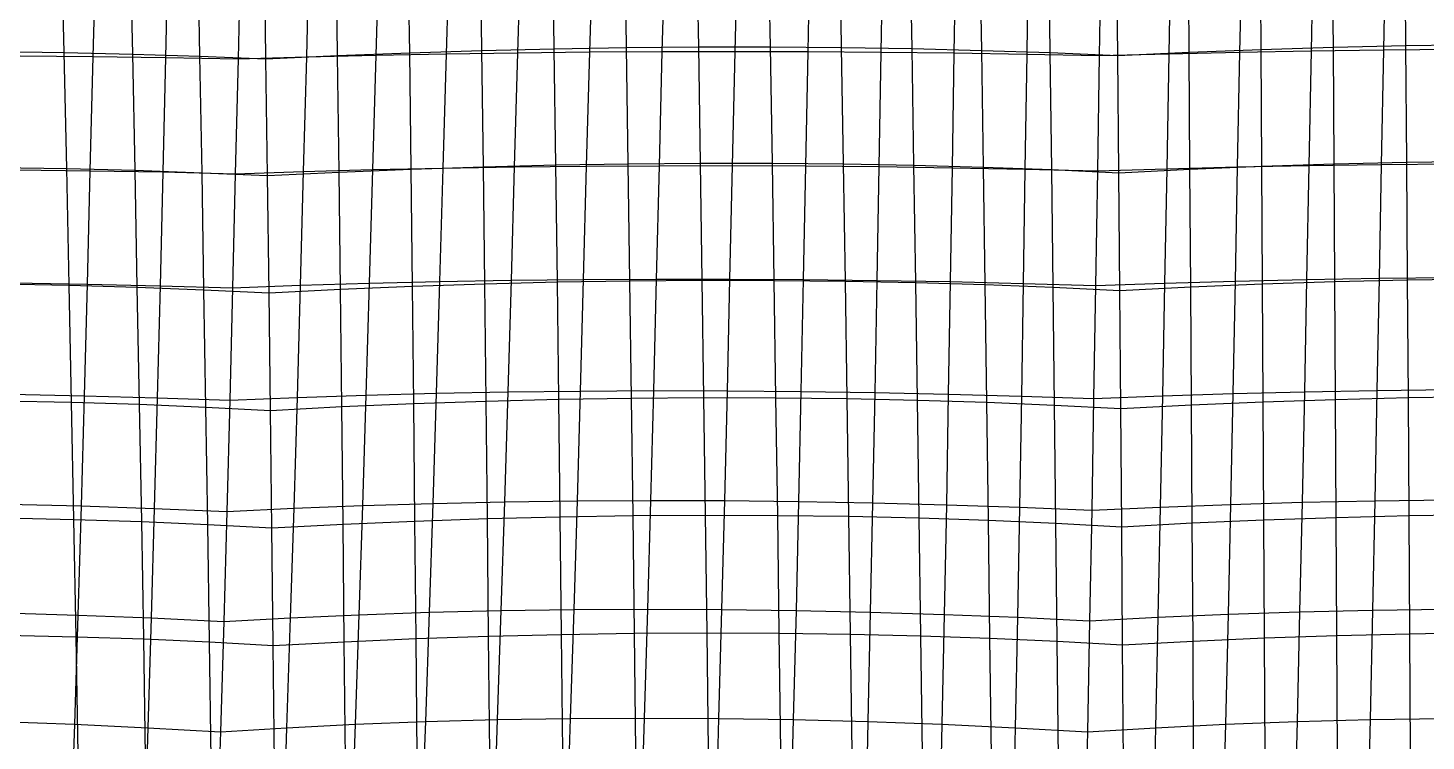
# Model space of a CAD drawing. Extents: x -429 to 429, y -1 to 209.
# Drawn here: x -79.73 to -40.07, y 168.53 to 188.74 of the extents above; entities that cross this region are included whole.
import ezdxf

# ---------------------------------------------------------------- set-up
doc = ezdxf.new("R2010")
doc.units = 0

msp = doc.modelspace()

# ---------------------------------------------------------------- linework, layer by layer
at = {"layer": 'default', "color": 3, "linetype": 'CONTINUOUS'}
for p, q in [((-78.704, 188.044, 10.807), (-78.777, 191.277, 10.147)), ((-76.762, 188, 10.162), (-76.83, 191.239, 9.529)), ((-74.853, 187.939, 9.429), (-74.911, 191.185, 8.829)), ((-70.948, 187.96, 8.897), (-70.989, 191.209, 8.294)), ((-68.904, 188.041, 9.091), (-68.946, 191.286, 8.452)), ((-66.854, 188.106, 9.19), (-66.897, 191.348, 8.524)), ((-64.8, 188.155, 9.195), (-64.846, 191.396, 8.509)), ((-62.749, 188.188, 9.105), (-62.798, 191.428, 8.407)), ((-60.704, 188.204, 8.92), (-60.756, 191.445, 8.218)), ((-58.669, 188.204, 8.64), (-58.725, 191.447, 7.942)), ((-56.65, 188.188, 8.268), (-56.706, 191.434, 7.581)), ((-54.651, 188.156, 7.802), (-54.705, 191.406, 7.135)), ((-52.676, 188.107, 7.244), (-52.726, 191.363, 6.604)), ((-50.729, 188.043, 6.596), (-50.771, 191.305, 5.99)), ((-48.815, 187.962, 5.858), (-48.844, 191.232, 5.293)), ((-48.815, 187.962, 5.858), (-48.844, 191.232, 5.293)), ((-46.791, 188.056, 6.239), (-46.816, 191.32, 5.631)), ((-44.751, 188.134, 6.527), (-44.774, 191.394, 5.883)), ((-42.7, 188.197, 6.719), (-42.723, 191.453, 6.048)), ((-40.641, 188.242, 6.817), (-40.666, 191.496, 6.126)), ((-72.98, 187.863, 8.608), (-73.024, 191.117, 8.048)), ((-72.98, 187.863, 8.608), (-73.024, 191.117, 8.048)), ((-80.674, 188.072, 11.361), (-78.704, 188.044, 10.807)), ((-78.704, 188.044, 10.807), (-76.762, 188, 10.162)), ((-78.632, 184.757, 11.464), (-78.704, 188.044, 10.807)), ((-70.948, 187.96, 8.897), (-68.904, 188.041, 9.091)), ((-68.904, 188.041, 9.091), (-66.854, 188.106, 9.19)), ((-68.864, 184.742, 9.729), (-68.904, 188.041, 9.091)), ((-66.854, 188.106, 9.19), (-64.8, 188.155, 9.195)), ((-66.812, 184.809, 9.855), (-66.854, 188.106, 9.19)), ((-64.8, 188.155, 9.195), (-62.749, 188.188, 9.105)), ((-64.756, 184.86, 9.878), (-64.8, 188.155, 9.195)), ((-62.749, 188.188, 9.105), (-60.704, 188.204, 8.92)), ((-62.701, 184.893, 9.799), (-62.749, 188.188, 9.105)), ((-60.704, 188.204, 8.92), (-58.669, 188.204, 8.64)), ((-60.652, 184.908, 9.617), (-60.704, 188.204, 8.92)), ((-58.669, 188.204, 8.64), (-56.65, 188.188, 8.268)), ((-58.615, 184.907, 9.334), (-58.669, 188.204, 8.64)), ((-56.65, 188.188, 8.268), (-54.651, 188.156, 7.802)), ((-56.595, 184.888, 8.95), (-56.65, 188.188, 8.268)), ((-54.651, 188.156, 7.802), (-52.676, 188.107, 7.244)), ((-54.597, 184.851, 8.466), (-54.651, 188.156, 7.802)), ((-52.676, 188.107, 7.244), (-50.729, 188.043, 6.596)), ((-52.626, 184.798, 7.883), (-52.676, 188.107, 7.244)), ((-50.729, 188.043, 6.596), (-48.815, 187.962, 5.858)), ((-50.687, 184.727, 7.203), (-50.729, 188.043, 6.596)), ((-48.815, 187.962, 5.858), (-46.791, 188.056, 6.239)), ((-46.791, 188.056, 6.239), (-44.751, 188.134, 6.527)), ((-46.767, 184.738, 6.849), (-46.791, 188.056, 6.239)), ((-44.751, 188.134, 6.527), (-42.7, 188.197, 6.719)), ((-44.729, 184.821, 7.17), (-44.751, 188.134, 6.527)), ((-42.7, 188.197, 6.719), (-40.641, 188.242, 6.817)), ((-42.677, 184.886, 7.389), (-42.7, 188.197, 6.719)), ((-40.641, 188.242, 6.817), (-38.58, 188.272, 6.82)), ((-40.617, 184.934, 7.505), (-40.641, 188.242, 6.817)), ((-76.762, 188, 10.162), (-74.853, 187.939, 9.429)), ((-76.695, 184.707, 10.795), (-76.762, 188, 10.162)), ((-74.853, 187.939, 9.429), (-72.98, 187.863, 8.608)), ((-74.795, 184.64, 10.03), (-74.853, 187.939, 9.429)), ((-72.98, 187.863, 8.608), (-70.948, 187.96, 8.897)), ((-72.935, 184.556, 9.172), (-72.98, 187.863, 8.608)), ((-72.935, 184.556, 9.172), (-72.98, 187.863, 8.608)), ((-70.907, 184.657, 9.501), (-70.948, 187.96, 8.897)), ((-48.786, 184.639, 6.427), (-48.815, 187.962, 5.858)), ((-48.786, 184.639, 6.427), (-48.815, 187.962, 5.858)), ((-66.812, 184.809, 9.855), (-64.756, 184.86, 9.878)), ((-64.756, 184.86, 9.878), (-62.701, 184.893, 9.799)), ((-64.713, 181.541, 10.544), (-64.756, 184.86, 9.878)), ((-62.701, 184.893, 9.799), (-60.652, 184.908, 9.617)), ((-62.655, 181.574, 10.475), (-62.701, 184.893, 9.799)), ((-60.652, 184.908, 9.617), (-58.615, 184.907, 9.334)), ((-60.603, 181.589, 10.297), (-60.652, 184.908, 9.617)), ((-58.615, 184.907, 9.334), (-56.595, 184.888, 8.95)), ((-58.564, 181.586, 10.01), (-58.615, 184.907, 9.334)), ((-56.595, 184.888, 8.95), (-54.597, 184.851, 8.466)), ((-56.543, 181.564, 9.616), (-56.595, 184.888, 8.95)), ((-54.597, 184.851, 8.466), (-52.626, 184.798, 7.883)), ((-54.546, 181.524, 9.116), (-54.597, 184.851, 8.466)), ((-44.729, 184.821, 7.17), (-42.677, 184.886, 7.389)), ((-42.677, 184.886, 7.389), (-40.617, 184.934, 7.505)), ((-42.656, 181.553, 8.043), (-42.677, 184.886, 7.389)), ((-40.617, 184.934, 7.505), (-38.552, 184.964, 7.519)), ((-40.594, 181.602, 8.176), (-40.617, 184.934, 7.505)), ((-80.6, 184.79, 12.036), (-78.632, 184.757, 11.464)), ((-78.632, 184.757, 11.464), (-76.695, 184.707, 10.795)), ((-78.563, 181.447, 12.107), (-78.632, 184.757, 11.464)), ((-76.695, 184.707, 10.795), (-74.795, 184.64, 10.03)), ((-76.631, 181.393, 11.415), (-76.695, 184.707, 10.795)), ((-74.795, 184.64, 10.03), (-72.935, 184.556, 9.172)), ((-74.739, 181.32, 10.623), (-74.795, 184.64, 10.03)), ((-72.935, 184.556, 9.172), (-70.907, 184.657, 9.501)), ((-72.892, 181.231, 9.731), (-72.935, 184.556, 9.172)), ((-72.892, 181.231, 9.731), (-72.935, 184.556, 9.172)), ((-70.907, 184.657, 9.501), (-68.864, 184.742, 9.729)), ((-70.867, 181.335, 10.097), (-70.907, 184.657, 9.501)), ((-68.864, 184.742, 9.729), (-66.812, 184.809, 9.855)), ((-68.825, 181.421, 10.355), (-68.864, 184.742, 9.729)), ((-66.772, 181.49, 10.504), (-66.812, 184.809, 9.855)), ((-52.626, 184.798, 7.883), (-50.687, 184.727, 7.203)), ((-52.579, 181.467, 8.51), (-52.626, 184.798, 7.883)), ((-50.687, 184.727, 7.203), (-48.786, 184.639, 6.427)), ((-50.647, 181.391, 7.801), (-50.687, 184.727, 7.203)), ((-48.786, 184.639, 6.427), (-46.767, 184.738, 6.849)), ((-48.757, 181.298, 6.991), (-48.786, 184.639, 6.427)), ((-48.757, 181.298, 6.991), (-48.786, 184.639, 6.427)), ((-46.767, 184.738, 6.849), (-44.729, 184.821, 7.17)), ((-46.744, 181.4, 7.449), (-46.767, 184.738, 6.849)), ((-44.708, 181.485, 7.8), (-44.729, 184.821, 7.17)), ((-80.529, 181.484, 12.695), (-78.563, 181.447, 12.107)), ((-78.563, 181.447, 12.107), (-76.631, 181.393, 11.415)), ((-78.495, 178.131, 12.738), (-78.563, 181.447, 12.107)), ((-76.631, 181.393, 11.415), (-74.739, 181.32, 10.623)), ((-76.567, 178.072, 12.024), (-76.631, 181.393, 11.415)), ((-74.739, 181.32, 10.623), (-72.892, 181.231, 9.731)), ((-74.684, 177.995, 11.203), (-74.739, 181.32, 10.623)), ((-72.892, 181.231, 9.731), (-70.867, 181.335, 10.097)), ((-70.867, 181.335, 10.097), (-68.825, 181.421, 10.355)), ((-70.83, 178.006, 10.681), (-70.867, 181.335, 10.097)), ((-68.825, 181.421, 10.355), (-66.772, 181.49, 10.504)), ((-68.788, 178.095, 10.968), (-68.825, 181.421, 10.355)), ((-66.772, 181.49, 10.504), (-64.713, 181.541, 10.544)), ((-66.734, 178.165, 11.141), (-66.772, 181.49, 10.504)), ((-64.713, 181.541, 10.544), (-62.655, 181.574, 10.475)), ((-64.672, 178.216, 11.198), (-64.713, 181.541, 10.544)), ((-62.655, 181.574, 10.475), (-60.603, 181.589, 10.297)), ((-62.61, 178.248, 11.139), (-62.655, 181.574, 10.475)), ((-60.603, 181.589, 10.297), (-58.564, 181.586, 10.01)), ((-60.555, 178.262, 10.964), (-60.603, 181.589, 10.297)), ((-58.564, 181.586, 10.01), (-56.543, 181.564, 9.616)), ((-58.513, 178.257, 10.675), (-58.564, 181.586, 10.01)), ((-56.543, 181.564, 9.616), (-54.546, 181.524, 9.116)), ((-56.491, 178.233, 10.27), (-56.543, 181.564, 9.616)), ((-54.546, 181.524, 9.116), (-52.579, 181.467, 8.51)), ((-54.495, 178.191, 9.753), (-54.546, 181.524, 9.116)), ((-52.579, 181.467, 8.51), (-50.647, 181.391, 7.801)), ((-52.532, 178.129, 9.125), (-52.579, 181.467, 8.51)), ((-50.647, 181.391, 7.801), (-48.757, 181.298, 6.991)), ((-50.608, 178.05, 8.388), (-50.647, 181.391, 7.801)), ((-48.757, 181.298, 6.991), (-46.744, 181.4, 7.449)), ((-48.729, 177.952, 7.543), (-48.757, 181.298, 6.991)), ((-48.729, 177.952, 7.543), (-48.757, 181.298, 6.991)), ((-46.744, 181.4, 7.449), (-44.708, 181.485, 7.8)), ((-46.721, 178.057, 8.038), (-46.744, 181.4, 7.449)), ((-44.708, 181.485, 7.8), (-42.656, 181.553, 8.043)), ((-44.688, 178.144, 8.419), (-44.708, 181.485, 7.8)), ((-42.656, 181.553, 8.043), (-40.594, 181.602, 8.176)), ((-42.636, 178.213, 8.685), (-42.656, 181.553, 8.043)), ((-40.594, 181.602, 8.176), (-38.526, 181.633, 8.2)), ((-40.571, 178.263, 8.835), (-40.594, 181.602, 8.176)), ((-72.851, 177.9, 10.278), (-72.892, 181.231, 9.731)), ((-72.851, 177.9, 10.278), (-72.892, 181.231, 9.731)), ((-80.459, 178.171, 13.342), (-78.495, 178.131, 12.738)), ((-78.495, 178.131, 12.738), (-76.567, 178.072, 12.024)), ((-78.429, 174.808, 13.351), (-78.495, 178.131, 12.738)), ((-70.83, 178.006, 10.681), (-68.788, 178.095, 10.968)), ((-68.788, 178.095, 10.968), (-66.734, 178.165, 11.141)), ((-68.753, 174.762, 11.566), (-68.788, 178.095, 10.968)), ((-66.734, 178.165, 11.141), (-64.672, 178.216, 11.198)), ((-66.698, 174.832, 11.761), (-66.734, 178.165, 11.141)), ((-64.672, 178.216, 11.198), (-62.61, 178.248, 11.139)), ((-64.633, 174.884, 11.834), (-64.672, 178.216, 11.198)), ((-62.61, 178.248, 11.139), (-60.555, 178.262, 10.964)), ((-62.568, 174.916, 11.785), (-62.61, 178.248, 11.139)), ((-60.555, 178.262, 10.964), (-58.513, 178.257, 10.675)), ((-60.509, 174.929, 11.613), (-60.555, 178.262, 10.964)), ((-58.513, 178.257, 10.675), (-56.491, 178.233, 10.27)), ((-58.464, 174.922, 11.32), (-58.513, 178.257, 10.675)), ((-56.491, 178.233, 10.27), (-54.495, 178.191, 9.753)), ((-56.441, 174.896, 10.906), (-56.491, 178.233, 10.27)), ((-54.495, 178.191, 9.753), (-52.532, 178.129, 9.125)), ((-54.446, 174.85, 10.374), (-54.495, 178.191, 9.753)), ((-52.532, 178.129, 9.125), (-50.608, 178.05, 8.388)), ((-52.486, 174.786, 9.724), (-52.532, 178.129, 9.125)), ((-46.721, 178.057, 8.038), (-44.688, 178.144, 8.419)), ((-44.688, 178.144, 8.419), (-42.636, 178.213, 8.685)), ((-44.67, 174.797, 9.021), (-44.688, 178.144, 8.419)), ((-42.636, 178.213, 8.685), (-40.571, 178.263, 8.835)), ((-42.617, 174.866, 9.309), (-42.636, 178.213, 8.685)), ((-40.571, 178.263, 8.835), (-38.501, 178.294, 8.869)), ((-40.551, 174.917, 9.476), (-40.571, 178.263, 8.835)), ((-76.567, 178.072, 12.024), (-74.684, 177.995, 11.203)), ((-76.506, 174.746, 12.616), (-76.567, 178.072, 12.024)), ((-74.684, 177.995, 11.203), (-72.851, 177.9, 10.278)), ((-74.631, 174.665, 11.769), (-74.684, 177.995, 11.203)), ((-72.851, 177.9, 10.278), (-70.83, 178.006, 10.681)), ((-72.811, 174.565, 10.813), (-72.851, 177.9, 10.278)), ((-72.811, 174.565, 10.813), (-72.851, 177.9, 10.278)), ((-70.794, 174.673, 11.249), (-70.83, 178.006, 10.681)), ((-50.608, 178.05, 8.388), (-48.729, 177.952, 7.543)), ((-50.57, 174.703, 8.959), (-50.608, 178.05, 8.388)), ((-48.729, 177.952, 7.543), (-46.721, 178.057, 8.038)), ((-48.703, 174.601, 8.082), (-48.729, 177.952, 7.543)), ((-48.703, 174.601, 8.082), (-48.729, 177.952, 7.543)), ((-46.701, 174.708, 8.611), (-46.721, 178.057, 8.038)), ((-64.633, 174.884, 11.834), (-62.568, 174.916, 11.785)), ((-62.568, 174.916, 11.785), (-60.509, 174.929, 11.613)), ((-62.529, 171.58, 12.404), (-62.568, 174.916, 11.785)), ((-60.509, 174.929, 11.613), (-58.464, 174.922, 11.32)), ((-60.467, 171.592, 12.235), (-60.509, 174.929, 11.613)), ((-58.464, 174.922, 11.32), (-56.441, 174.896, 10.906)), ((-58.419, 171.584, 11.939), (-58.464, 174.922, 11.32)), ((-42.617, 174.866, 9.309), (-40.551, 174.917, 9.476)), ((-40.551, 174.917, 9.476), (-38.478, 174.948, 9.519)), ((-40.531, 171.568, 10.091), (-40.551, 174.917, 9.476)), ((-80.392, 174.851, 13.972), (-78.429, 174.808, 13.351)), ((-78.429, 174.808, 13.351), (-76.506, 174.746, 12.616)), ((-78.368, 171.483, 13.942), (-78.429, 174.808, 13.351)), ((-76.506, 174.746, 12.616), (-74.631, 174.665, 11.769)), ((-76.449, 171.418, 13.188), (-76.506, 174.746, 12.616)), ((-74.631, 174.665, 11.769), (-72.811, 174.565, 10.813)), ((-74.582, 171.334, 12.317), (-74.631, 174.665, 11.769)), ((-72.811, 174.565, 10.813), (-70.794, 174.673, 11.249)), ((-72.773, 171.231, 11.333), (-72.811, 174.565, 10.813)), ((-72.773, 171.231, 11.333), (-72.811, 174.565, 10.813)), ((-70.794, 174.673, 11.249), (-68.753, 174.762, 11.566)), ((-70.76, 171.339, 11.8), (-70.794, 174.673, 11.249)), ((-68.753, 174.762, 11.566), (-66.698, 174.832, 11.761)), ((-68.721, 171.428, 12.142), (-68.753, 174.762, 11.566)), ((-66.698, 174.832, 11.761), (-64.633, 174.884, 11.834)), ((-66.664, 171.498, 12.358), (-66.698, 174.832, 11.761)), ((-64.597, 171.549, 12.445), (-64.633, 174.884, 11.834)), ((-56.441, 174.896, 10.906), (-54.446, 174.85, 10.374)), ((-56.394, 171.556, 11.517), (-56.441, 174.896, 10.906)), ((-54.446, 174.85, 10.374), (-52.486, 174.786, 9.724)), ((-54.4, 171.508, 10.97), (-54.446, 174.85, 10.374)), ((-52.486, 174.786, 9.724), (-50.57, 174.703, 8.959)), ((-52.444, 171.442, 10.301), (-52.486, 174.786, 9.724)), ((-50.57, 174.703, 8.959), (-48.703, 174.601, 8.082)), ((-50.534, 171.356, 9.513), (-50.57, 174.703, 8.959)), ((-48.703, 174.601, 8.082), (-46.701, 174.708, 8.611)), ((-48.678, 171.251, 8.607), (-48.703, 174.601, 8.082)), ((-48.678, 171.251, 8.607), (-48.703, 174.601, 8.082)), ((-46.701, 174.708, 8.611), (-44.67, 174.797, 9.021)), ((-46.681, 171.359, 9.167), (-46.701, 174.708, 8.611)), ((-44.67, 174.797, 9.021), (-42.617, 174.866, 9.309)), ((-44.652, 171.448, 9.602), (-44.67, 174.797, 9.021)), ((-42.6, 171.518, 9.91), (-42.617, 174.866, 9.309)), ((-80.33, 171.529, 14.576), (-78.368, 171.483, 13.942)), ((-78.368, 171.483, 13.942), (-76.449, 171.418, 13.188)), ((-78.308, 168.163, 14.518), (-78.368, 171.483, 13.942)), ((-76.449, 171.418, 13.188), (-74.582, 171.334, 12.317)), ((-76.394, 168.095, 13.744), (-76.449, 171.418, 13.188)), ((-70.76, 171.339, 11.8), (-68.721, 171.428, 12.142)), ((-68.721, 171.428, 12.142), (-66.664, 171.498, 12.358)), ((-68.691, 168.099, 12.703), (-68.721, 171.428, 12.142)), ((-66.664, 171.498, 12.358), (-64.597, 171.549, 12.445)), ((-66.633, 168.168, 12.939), (-66.664, 171.498, 12.358)), ((-64.597, 171.549, 12.445), (-62.529, 171.58, 12.404)), ((-64.563, 168.218, 13.041), (-64.597, 171.549, 12.445)), ((-62.529, 171.58, 12.404), (-60.467, 171.592, 12.235)), ((-62.491, 168.249, 13.01), (-62.529, 171.58, 12.404)), ((-60.467, 171.592, 12.235), (-58.419, 171.584, 11.939)), ((-60.426, 168.259, 12.844), (-60.467, 171.592, 12.235)), ((-58.419, 171.584, 11.939), (-56.394, 171.556, 11.517)), ((-58.375, 168.249, 12.545), (-58.419, 171.584, 11.939)), ((-56.394, 171.556, 11.517), (-54.4, 171.508, 10.97)), ((-56.349, 168.22, 12.113), (-56.394, 171.556, 11.517)), ((-54.4, 171.508, 10.97), (-52.444, 171.442, 10.301)), ((-54.355, 168.17, 11.552), (-54.4, 171.508, 10.97)), ((-52.444, 171.442, 10.301), (-50.534, 171.356, 9.513)), ((-52.402, 168.102, 10.863), (-52.444, 171.442, 10.301)), ((-50.534, 171.356, 9.513), (-48.678, 171.251, 8.607)), ((-50.499, 168.013, 10.05), (-50.534, 171.356, 9.513)), ((-48.678, 171.251, 8.607), (-46.681, 171.359, 9.167)), ((-46.681, 171.359, 9.167), (-44.652, 171.448, 9.602)), ((-46.663, 168.015, 9.706), (-46.681, 171.359, 9.167)), ((-44.652, 171.448, 9.602), (-42.6, 171.518, 9.91)), ((-44.637, 168.104, 10.167), (-44.652, 171.448, 9.602)), ((-42.6, 171.518, 9.91), (-40.531, 171.568, 10.091)), ((-42.584, 168.174, 10.496), (-42.6, 171.518, 9.91)), ((-40.531, 171.568, 10.091), (-38.455, 171.599, 10.143)), ((-40.514, 168.224, 10.692), (-40.531, 171.568, 10.091)), ((-74.582, 171.334, 12.317), (-72.773, 171.231, 11.333)), ((-74.534, 168.008, 12.849), (-74.582, 171.334, 12.317)), ((-72.773, 171.231, 11.333), (-70.76, 171.339, 11.8)), ((-72.737, 167.902, 11.835), (-72.773, 171.231, 11.333)), ((-72.737, 167.902, 11.835), (-72.773, 171.231, 11.333)), ((-70.728, 168.01, 12.335), (-70.76, 171.339, 11.8)), ((-48.654, 167.906, 9.114), (-48.678, 171.251, 8.607)), ((-48.654, 167.906, 9.114), (-48.678, 171.251, 8.607))]:
    msp.add_line(p, q, dxfattribs=at)
at = {"layer": 'default', "color": 5, "linetype": 'CONTINUOUS'}
for p, q in [((-69.768, 191.197, 1.847), (-69.864, 187.971, 1.426)), ((-67.767, 191.234, 1.328), (-67.866, 188.011, 0.866)), ((-65.747, 191.263, 0.889), (-65.844, 188.042, 0.397)), ((-63.711, 191.285, 0.53), (-63.803, 188.063, 0.02)), ((-61.663, 191.298, 0.254), (-61.748, 188.076, -0.264)), ((-59.605, 191.303, 0.059), (-59.682, 188.079, -0.454)), ((-57.542, 191.301, -0.054), (-57.61, 188.074, -0.55)), ((-55.476, 191.29, -0.085), (-55.535, 188.059, -0.552)), ((-53.41, 191.272, -0.033), (-53.464, 188.035, -0.46)), ((-51.349, 191.245, 0.1), (-51.399, 188.001, -0.274)), ((-49.295, 191.211, 0.316), (-49.345, 187.959, 0.006)), ((-49.295, 191.211, 0.316), (-49.345, 187.959, 0.006)), ((-47.305, 191.26, -0.273), (-47.366, 188.014, -0.646)), ((-45.293, 191.301, -0.782), (-45.36, 188.06, -1.208)), ((-43.263, 191.334, -1.211), (-43.33, 188.096, -1.678)), ((-41.217, 191.36, -1.558), (-41.281, 188.124, -2.055)), ((-77.809, 191.153, 2.96), (-77.892, 187.932, 2.541)), ((-75.753, 191.13, 2.999), (-75.83, 187.903, 2.631)), ((-73.7, 191.1, 3.121), (-73.774, 187.864, 2.815)), ((-73.7, 191.1, 3.121), (-73.774, 187.864, 2.815)), ((-71.746, 191.152, 2.445), (-71.835, 187.922, 2.076)), ((-69.864, 187.971, 1.426), (-67.866, 188.011, 0.866)), ((-67.866, 188.011, 0.866), (-67.962, 184.771, 0.419)), ((-67.866, 188.011, 0.866), (-65.844, 188.042, 0.397)), ((-65.844, 188.042, 0.397), (-65.938, 184.804, -0.075)), ((-65.844, 188.042, 0.397), (-63.803, 188.063, 0.02)), ((-63.803, 188.063, 0.02), (-63.893, 184.826, -0.468)), ((-63.803, 188.063, 0.02), (-61.748, 188.076, -0.264)), ((-61.748, 188.076, -0.264), (-61.83, 184.838, -0.757)), ((-61.748, 188.076, -0.264), (-59.682, 188.079, -0.454)), ((-59.682, 188.079, -0.454), (-59.756, 184.84, -0.943)), ((-59.682, 188.079, -0.454), (-57.61, 188.074, -0.55)), ((-57.61, 188.074, -0.55), (-57.675, 184.831, -1.025)), ((-57.61, 188.074, -0.55), (-55.535, 188.059, -0.552)), ((-55.535, 188.059, -0.552), (-55.594, 184.811, -1.003)), ((-55.535, 188.059, -0.552), (-53.464, 188.035, -0.46)), ((-53.464, 188.035, -0.46), (-53.516, 184.781, -0.876)), ((-53.464, 188.035, -0.46), (-51.399, 188.001, -0.274)), ((-49.345, 187.959, 0.006), (-47.366, 188.014, -0.646)), ((-47.366, 188.014, -0.646), (-47.426, 184.751, -1.017)), ((-47.366, 188.014, -0.646), (-45.36, 188.06, -1.208)), ((-45.36, 188.06, -1.208), (-45.425, 184.802, -1.623)), ((-45.36, 188.06, -1.208), (-43.33, 188.096, -1.678)), ((-43.33, 188.096, -1.678), (-43.395, 184.843, -2.129)), ((-43.33, 188.096, -1.678), (-41.281, 188.124, -2.055)), ((-41.281, 188.124, -2.055), (-41.343, 184.873, -2.532)), ((-41.281, 188.124, -2.055), (-39.218, 188.143, -2.339)), ((-79.957, 187.953, 2.544), (-77.892, 187.932, 2.541)), ((-77.892, 187.932, 2.541), (-77.974, 184.696, 2.129)), ((-77.892, 187.932, 2.541), (-75.83, 187.903, 2.631)), ((-75.83, 187.903, 2.631), (-75.907, 184.659, 2.263)), ((-75.83, 187.903, 2.631), (-73.774, 187.864, 2.815)), ((-73.774, 187.864, 2.815), (-73.85, 184.611, 2.501)), ((-73.774, 187.864, 2.815), (-73.85, 184.611, 2.501)), ((-73.774, 187.864, 2.815), (-71.835, 187.922, 2.076)), ((-71.835, 187.922, 2.076), (-71.923, 184.674, 1.709)), ((-71.835, 187.922, 2.076), (-69.864, 187.971, 1.426)), ((-69.864, 187.971, 1.426), (-69.959, 184.728, 1.015)), ((-51.399, 188.001, -0.274), (-51.448, 184.741, -0.646)), ((-51.399, 188.001, -0.274), (-49.345, 187.959, 0.006)), ((-49.345, 187.959, 0.006), (-49.395, 184.69, -0.312)), ((-49.345, 187.959, 0.006), (-49.395, 184.69, -0.312)), ((-63.893, 184.826, -0.468), (-61.83, 184.838, -0.757)), ((-61.83, 184.838, -0.757), (-61.91, 181.624, -1.23)), ((-61.83, 184.838, -0.757), (-59.756, 184.84, -0.943)), ((-59.756, 184.84, -0.943), (-59.828, 181.624, -1.413)), ((-59.756, 184.84, -0.943), (-57.675, 184.831, -1.025)), ((-57.675, 184.831, -1.025), (-57.74, 181.611, -1.484)), ((-57.675, 184.831, -1.025), (-55.594, 184.811, -1.003)), ((-45.425, 184.802, -1.623), (-43.395, 184.843, -2.129)), ((-43.395, 184.843, -2.129), (-43.458, 181.611, -2.568)), ((-43.395, 184.843, -2.129), (-41.343, 184.873, -2.532)), ((-41.343, 184.873, -2.532), (-41.403, 181.645, -2.991)), ((-41.343, 184.873, -2.532), (-39.274, 184.893, -2.832)), ((-80.046, 184.723, 2.098), (-77.974, 184.696, 2.129)), ((-77.974, 184.696, 2.129), (-78.056, 181.482, 1.723)), ((-77.974, 184.696, 2.129), (-75.907, 184.659, 2.263)), ((-75.907, 184.659, 2.263), (-75.985, 181.436, 1.892)), ((-75.907, 184.659, 2.263), (-73.85, 184.611, 2.501)), ((-73.85, 184.611, 2.501), (-73.927, 181.378, 2.173)), ((-73.85, 184.611, 2.501), (-73.927, 181.378, 2.173)), ((-73.85, 184.611, 2.501), (-71.923, 184.674, 1.709)), ((-71.923, 184.674, 1.709), (-72.01, 181.448, 1.339)), ((-71.923, 184.674, 1.709), (-69.959, 184.728, 1.015)), ((-69.959, 184.728, 1.015), (-70.051, 181.507, 0.609)), ((-69.959, 184.728, 1.015), (-67.962, 184.771, 0.419)), ((-67.962, 184.771, 0.419), (-68.055, 181.554, -0.015)), ((-67.962, 184.771, 0.419), (-65.938, 184.804, -0.075)), ((-65.938, 184.804, -0.075), (-66.029, 181.59, -0.53)), ((-65.938, 184.804, -0.075), (-63.893, 184.826, -0.468)), ((-63.893, 184.826, -0.468), (-63.979, 181.613, -0.936)), ((-55.594, 184.811, -1.003), (-55.652, 181.586, -1.442)), ((-55.594, 184.811, -1.003), (-53.516, 184.781, -0.876)), ((-53.516, 184.781, -0.876), (-53.569, 181.55, -1.287)), ((-53.516, 184.781, -0.876), (-51.448, 184.741, -0.646)), ((-51.448, 184.741, -0.646), (-51.499, 181.501, -1.021)), ((-51.448, 184.741, -0.646), (-49.395, 184.69, -0.312)), ((-49.395, 184.69, -0.312), (-49.447, 181.441, -0.643)), ((-49.395, 184.69, -0.312), (-49.447, 181.441, -0.643)), ((-49.395, 184.69, -0.312), (-47.426, 184.751, -1.017)), ((-47.426, 184.751, -1.017), (-47.486, 181.51, -1.392)), ((-47.426, 184.751, -1.017), (-45.425, 184.802, -1.623)), ((-45.425, 184.802, -1.623), (-45.488, 181.566, -2.034)), ((-41.403, 181.645, -2.991), (-39.328, 181.666, -3.304)), ((-80.134, 181.516, 1.665), (-78.056, 181.482, 1.723)), ((-78.056, 181.482, 1.723), (-78.139, 178.312, 1.299)), ((-78.056, 181.482, 1.723), (-75.985, 181.436, 1.892)), ((-75.985, 181.436, 1.892), (-76.065, 178.255, 1.503)), ((-75.985, 181.436, 1.892), (-73.927, 181.378, 2.173)), ((-73.927, 181.378, 2.173), (-74.007, 178.185, 1.826)), ((-73.927, 181.378, 2.173), (-74.007, 178.185, 1.826)), ((-73.927, 181.378, 2.173), (-72.01, 181.448, 1.339)), ((-72.01, 181.448, 1.339), (-72.1, 178.265, 0.951)), ((-72.01, 181.448, 1.339), (-70.051, 181.507, 0.609)), ((-70.051, 181.507, 0.609), (-70.146, 178.331, 0.186)), ((-70.051, 181.507, 0.609), (-68.055, 181.554, -0.015)), ((-68.055, 181.554, -0.015), (-68.151, 178.384, -0.465)), ((-68.055, 181.554, -0.015), (-66.029, 181.59, -0.53)), ((-66.029, 181.59, -0.53), (-66.122, 178.423, -1)), ((-66.029, 181.59, -0.53), (-63.979, 181.613, -0.936)), ((-63.979, 181.613, -0.936), (-64.066, 178.448, -1.419)), ((-63.979, 181.613, -0.936), (-61.91, 181.624, -1.23)), ((-61.91, 181.624, -1.23), (-61.99, 178.459, -1.718)), ((-61.91, 181.624, -1.23), (-59.828, 181.624, -1.413)), ((-59.828, 181.624, -1.413), (-59.901, 178.456, -1.898)), ((-59.828, 181.624, -1.413), (-57.74, 181.611, -1.484)), ((-57.74, 181.611, -1.484), (-57.805, 178.439, -1.957)), ((-57.74, 181.611, -1.484), (-55.652, 181.586, -1.442)), ((-55.652, 181.586, -1.442), (-55.71, 178.408, -1.896)), ((-55.652, 181.586, -1.442), (-53.569, 181.55, -1.287)), ((-53.569, 181.55, -1.287), (-53.623, 178.364, -1.715)), ((-53.569, 181.55, -1.287), (-51.499, 181.501, -1.021)), ((-51.499, 181.501, -1.021), (-51.551, 178.305, -1.414)), ((-51.499, 181.501, -1.021), (-49.447, 181.441, -0.643)), ((-49.447, 181.441, -0.643), (-49.5, 178.233, -0.994)), ((-49.447, 181.441, -0.643), (-49.5, 178.233, -0.994)), ((-49.447, 181.441, -0.643), (-47.486, 181.51, -1.392)), ((-47.486, 181.51, -1.392), (-47.547, 178.311, -1.785)), ((-47.486, 181.51, -1.392), (-45.488, 181.566, -2.034)), ((-45.488, 181.566, -2.034), (-45.552, 178.376, -2.461)), ((-45.488, 181.566, -2.034), (-43.458, 181.611, -2.568)), ((-43.458, 181.611, -2.568), (-43.522, 178.427, -3.023)), ((-43.458, 181.611, -2.568), (-41.403, 181.645, -2.991)), ((-41.403, 181.645, -2.991), (-41.463, 178.464, -3.467)), ((-41.463, 178.464, -3.467), (-39.383, 178.488, -3.792)), ((-80.223, 178.355, 1.215), (-78.139, 178.312, 1.299)), ((-78.139, 178.312, 1.299), (-78.226, 175.191, 0.856)), ((-78.139, 178.312, 1.299), (-76.065, 178.255, 1.503)), ((-76.065, 178.255, 1.503), (-76.148, 175.122, 1.089)), ((-76.065, 178.255, 1.503), (-74.007, 178.185, 1.826)), ((-74.007, 178.185, 1.826), (-74.09, 175.037, 1.448)), ((-74.007, 178.185, 1.826), (-74.09, 175.037, 1.448)), ((-74.007, 178.185, 1.826), (-72.1, 178.265, 0.951)), ((-72.1, 178.265, 0.951), (-72.192, 175.128, 0.538)), ((-72.1, 178.265, 0.951), (-70.146, 178.331, 0.186)), ((-70.146, 178.331, 0.186), (-70.242, 175.204, -0.257)), ((-70.146, 178.331, 0.186), (-68.151, 178.384, -0.465)), ((-68.151, 178.384, -0.465), (-68.247, 175.264, -0.932)), ((-68.151, 178.384, -0.465), (-66.122, 178.423, -1)), ((-66.122, 178.423, -1), (-66.215, 175.308, -1.485)), ((-66.122, 178.423, -1), (-64.066, 178.448, -1.419)), ((-64.066, 178.448, -1.419), (-64.154, 175.335, -1.914)), ((-64.066, 178.448, -1.419), (-61.99, 178.459, -1.718)), ((-61.99, 178.459, -1.718), (-62.072, 175.346, -2.218)), ((-61.99, 178.459, -1.718), (-59.901, 178.456, -1.898)), ((-59.901, 178.456, -1.898), (-59.975, 175.34, -2.395)), ((-59.901, 178.456, -1.898), (-57.805, 178.439, -1.957)), ((-57.805, 178.439, -1.957), (-57.872, 175.318, -2.445)), ((-57.805, 178.439, -1.957), (-55.71, 178.408, -1.896)), ((-55.71, 178.408, -1.896), (-55.771, 175.28, -2.368)), ((-55.71, 178.408, -1.896), (-53.623, 178.364, -1.715)), ((-53.623, 178.364, -1.715), (-53.679, 175.226, -2.163)), ((-53.623, 178.364, -1.715), (-51.551, 178.305, -1.414)), ((-51.551, 178.305, -1.414), (-51.605, 175.155, -1.832)), ((-51.551, 178.305, -1.414), (-49.5, 178.233, -0.994)), ((-49.5, 178.233, -0.994), (-49.556, 175.069, -1.376)), ((-49.5, 178.233, -0.994), (-49.556, 175.069, -1.376)), ((-49.5, 178.233, -0.994), (-47.547, 178.311, -1.785)), ((-47.547, 178.311, -1.785), (-47.61, 175.159, -2.202)), ((-47.547, 178.311, -1.785), (-45.552, 178.376, -2.461)), ((-45.552, 178.376, -2.461), (-45.618, 175.234, -2.909)), ((-45.552, 178.376, -2.461), (-43.522, 178.427, -3.023)), ((-43.522, 178.427, -3.023), (-43.587, 175.293, -3.494)), ((-43.522, 178.427, -3.023), (-41.463, 178.464, -3.467)), ((-41.463, 178.464, -3.467), (-41.524, 175.335, -3.956)), ((-66.215, 175.308, -1.485), (-64.154, 175.335, -1.914)), ((-64.154, 175.335, -1.914), (-64.248, 172.254, -2.45)), ((-64.154, 175.335, -1.914), (-62.072, 175.346, -2.218)), ((-62.072, 175.346, -2.218), (-62.158, 172.265, -2.759)), ((-62.072, 175.346, -2.218), (-59.975, 175.34, -2.395)), ((-59.975, 175.34, -2.395), (-60.054, 172.257, -2.934)), ((-59.975, 175.34, -2.395), (-57.872, 175.318, -2.445)), ((-57.872, 175.318, -2.445), (-57.943, 172.229, -2.974)), ((-57.872, 175.318, -2.445), (-55.771, 175.28, -2.368)), ((-43.587, 175.293, -3.494), (-41.524, 175.335, -3.956)), ((-41.524, 175.335, -3.956), (-41.589, 172.238, -4.486)), ((-41.524, 175.335, -3.956), (-39.438, 175.362, -4.292)), ((-80.315, 175.244, 0.748), (-78.226, 175.191, 0.856)), ((-78.226, 175.191, 0.856), (-78.318, 172.098, 0.371)), ((-78.226, 175.191, 0.856), (-76.148, 175.122, 1.089)), ((-76.148, 175.122, 1.089), (-76.237, 172.015, 0.634)), ((-76.148, 175.122, 1.089), (-74.09, 175.037, 1.448)), ((-74.09, 175.037, 1.448), (-74.179, 171.913, 1.029)), ((-74.09, 175.037, 1.448), (-74.179, 171.913, 1.029)), ((-74.09, 175.037, 1.448), (-72.192, 175.128, 0.538)), ((-72.192, 175.128, 0.538), (-72.29, 172.019, 0.084)), ((-72.192, 175.128, 0.538), (-70.242, 175.204, -0.257)), ((-70.242, 175.204, -0.257), (-70.344, 172.106, -0.74)), ((-70.242, 175.204, -0.257), (-68.247, 175.264, -0.932)), ((-68.247, 175.264, -0.932), (-68.349, 172.174, -1.439)), ((-68.247, 175.264, -0.932), (-66.215, 175.308, -1.485)), ((-66.215, 175.308, -1.485), (-66.315, 172.224, -2.01)), ((-55.771, 175.28, -2.368), (-55.836, 172.183, -2.881)), ((-55.771, 175.28, -2.368), (-53.679, 175.226, -2.163)), ((-53.679, 175.226, -2.163), (-53.739, 172.117, -2.653)), ((-53.679, 175.226, -2.163), (-51.605, 175.155, -1.832)), ((-51.605, 175.155, -1.832), (-51.663, 172.033, -2.292)), ((-51.605, 175.155, -1.832), (-49.556, 175.069, -1.376)), ((-49.556, 175.069, -1.376), (-49.615, 171.93, -1.8)), ((-49.556, 175.069, -1.376), (-49.615, 171.93, -1.8)), ((-49.556, 175.069, -1.376), (-47.61, 175.159, -2.202)), ((-47.61, 175.159, -2.202), (-47.677, 172.035, -2.662)), ((-47.61, 175.159, -2.202), (-45.618, 175.234, -2.909)), ((-45.618, 175.234, -2.909), (-45.688, 172.121, -3.398)), ((-45.618, 175.234, -2.909), (-43.587, 175.293, -3.494)), ((-43.587, 175.293, -3.494), (-43.656, 172.189, -4.008)), ((-80.412, 172.163, 0.242), (-78.318, 172.098, 0.371)), ((-70.344, 172.106, -0.74), (-68.349, 172.174, -1.439)), ((-68.349, 172.174, -1.439), (-68.458, 169.077, -1.989)), ((-68.349, 172.174, -1.439), (-66.315, 172.224, -2.01)), ((-66.315, 172.224, -2.01), (-66.42, 169.133, -2.577)), ((-66.315, 172.224, -2.01), (-64.248, 172.254, -2.45)), ((-64.248, 172.254, -2.45), (-64.348, 169.166, -3.028)), ((-64.248, 172.254, -2.45), (-62.158, 172.265, -2.759)), ((-62.158, 172.265, -2.759), (-62.251, 169.177, -3.341)), ((-62.158, 172.265, -2.759), (-60.054, 172.257, -2.934)), ((-60.054, 172.257, -2.934), (-60.138, 169.166, -3.513)), ((-60.054, 172.257, -2.934), (-57.943, 172.229, -2.974)), ((-57.943, 172.229, -2.974), (-58.02, 169.133, -3.545)), ((-57.943, 172.229, -2.974), (-55.836, 172.183, -2.881)), ((-55.836, 172.183, -2.881), (-55.905, 169.078, -3.436)), ((-55.836, 172.183, -2.881), (-53.739, 172.117, -2.653)), ((-45.688, 172.121, -3.398), (-43.656, 172.189, -4.008)), ((-43.656, 172.189, -4.008), (-43.729, 169.079, -4.564)), ((-43.656, 172.189, -4.008), (-41.589, 172.238, -4.486)), ((-41.589, 172.238, -4.486), (-41.658, 169.134, -5.059)), ((-41.589, 172.238, -4.486), (-39.497, 172.268, -4.833)), ((-78.318, 172.098, 0.371), (-78.416, 168.999, -0.156)), ((-78.318, 172.098, 0.371), (-76.237, 172.015, 0.634)), ((-76.237, 172.015, 0.634), (-76.332, 168.901, 0.135)), ((-76.237, 172.015, 0.634), (-74.179, 171.913, 1.029)), ((-74.179, 171.913, 1.029), (-74.275, 168.782, 0.564)), ((-74.179, 171.913, 1.029), (-74.275, 168.782, 0.564)), ((-74.179, 171.913, 1.029), (-72.29, 172.019, 0.084)), ((-72.29, 172.019, 0.084), (-72.394, 168.902, -0.415)), ((-72.29, 172.019, 0.084), (-70.344, 172.106, -0.74)), ((-70.344, 172.106, -0.74), (-70.452, 169, -1.268)), ((-53.739, 172.117, -2.653), (-53.803, 169.001, -3.186)), ((-53.739, 172.117, -2.653), (-51.663, 172.033, -2.292)), ((-51.663, 172.033, -2.292), (-51.725, 168.903, -2.797)), ((-51.663, 172.033, -2.292), (-49.615, 171.93, -1.8)), ((-49.615, 171.93, -1.8), (-49.678, 168.784, -2.271)), ((-49.615, 171.93, -1.8), (-49.678, 168.784, -2.271)), ((-49.615, 171.93, -1.8), (-47.677, 172.035, -2.662)), ((-47.677, 172.035, -2.662), (-47.748, 168.903, -3.166)), ((-47.677, 172.035, -2.662), (-45.688, 172.121, -3.398)), ((-45.688, 172.121, -3.398), (-45.762, 169.002, -3.932)), ((-80.516, 169.075, -0.308), (-78.416, 168.999, -0.156)), ((-78.416, 168.999, -0.156), (-78.522, 165.861, -0.724)), ((-78.416, 168.999, -0.156), (-76.332, 168.901, 0.135)), ((-72.394, 168.902, -0.415), (-70.452, 169, -1.268)), ((-70.452, 169, -1.268), (-70.566, 165.856, -1.836)), ((-70.452, 169, -1.268), (-68.458, 169.077, -1.989)), ((-68.458, 169.077, -1.989), (-68.572, 165.941, -2.578)), ((-68.458, 169.077, -1.989), (-66.42, 169.133, -2.577)), ((-66.42, 169.133, -2.577), (-66.53, 166.002, -3.181)), ((-66.42, 169.133, -2.577), (-64.348, 169.166, -3.028)), ((-64.348, 169.166, -3.028), (-64.452, 166.038, -3.642)), ((-64.348, 169.166, -3.028), (-62.251, 169.177, -3.341)), ((-62.251, 169.177, -3.341), (-62.348, 166.049, -3.959)), ((-62.251, 169.177, -3.341), (-60.138, 169.166, -3.513)), ((-60.138, 169.166, -3.513), (-60.228, 166.036, -4.129)), ((-60.138, 169.166, -3.513), (-58.02, 169.133, -3.545)), ((-58.02, 169.133, -3.545), (-58.101, 165.997, -4.153)), ((-58.02, 169.133, -3.545), (-55.905, 169.078, -3.436)), ((-55.905, 169.078, -3.436), (-55.98, 165.934, -4.03)), ((-55.905, 169.078, -3.436), (-53.803, 169.001, -3.186)), ((-53.803, 169.001, -3.186), (-53.873, 165.847, -3.761)), ((-53.803, 169.001, -3.186), (-51.725, 168.903, -2.797)), ((-47.748, 168.903, -3.166), (-45.762, 169.002, -3.932)), ((-45.762, 169.002, -3.932), (-45.839, 165.843, -4.506)), ((-45.762, 169.002, -3.932), (-43.729, 169.079, -4.564)), ((-43.729, 169.079, -4.564), (-43.805, 165.929, -5.158)), ((-43.729, 169.079, -4.564), (-41.658, 169.134, -5.059)), ((-41.658, 169.134, -5.059), (-41.731, 165.99, -5.669)), ((-41.658, 169.134, -5.059), (-39.56, 169.167, -5.416)), ((-76.332, 168.901, 0.135), (-76.435, 165.75, -0.408)), ((-76.332, 168.901, 0.135), (-74.275, 168.782, 0.564)), ((-74.275, 168.782, 0.564), (-74.377, 165.615, 0.051)), ((-74.275, 168.782, 0.564), (-74.377, 165.615, 0.051)), ((-74.275, 168.782, 0.564), (-72.394, 168.902, -0.415)), ((-72.394, 168.902, -0.415), (-72.504, 165.748, -0.958)), ((-51.725, 168.903, -2.797), (-51.792, 165.736, -3.346)), ((-51.725, 168.903, -2.797), (-49.678, 168.784, -2.271)), ((-49.678, 168.784, -2.271), (-49.746, 165.601, -2.789)), ((-49.678, 168.784, -2.271), (-49.746, 165.601, -2.789)), ((-49.678, 168.784, -2.271), (-47.748, 168.903, -3.166)), ((-47.748, 168.903, -3.166), (-47.823, 165.734, -3.715))]:
    msp.add_line(p, q, dxfattribs=at)

doc.saveas('drawing.dxf')
